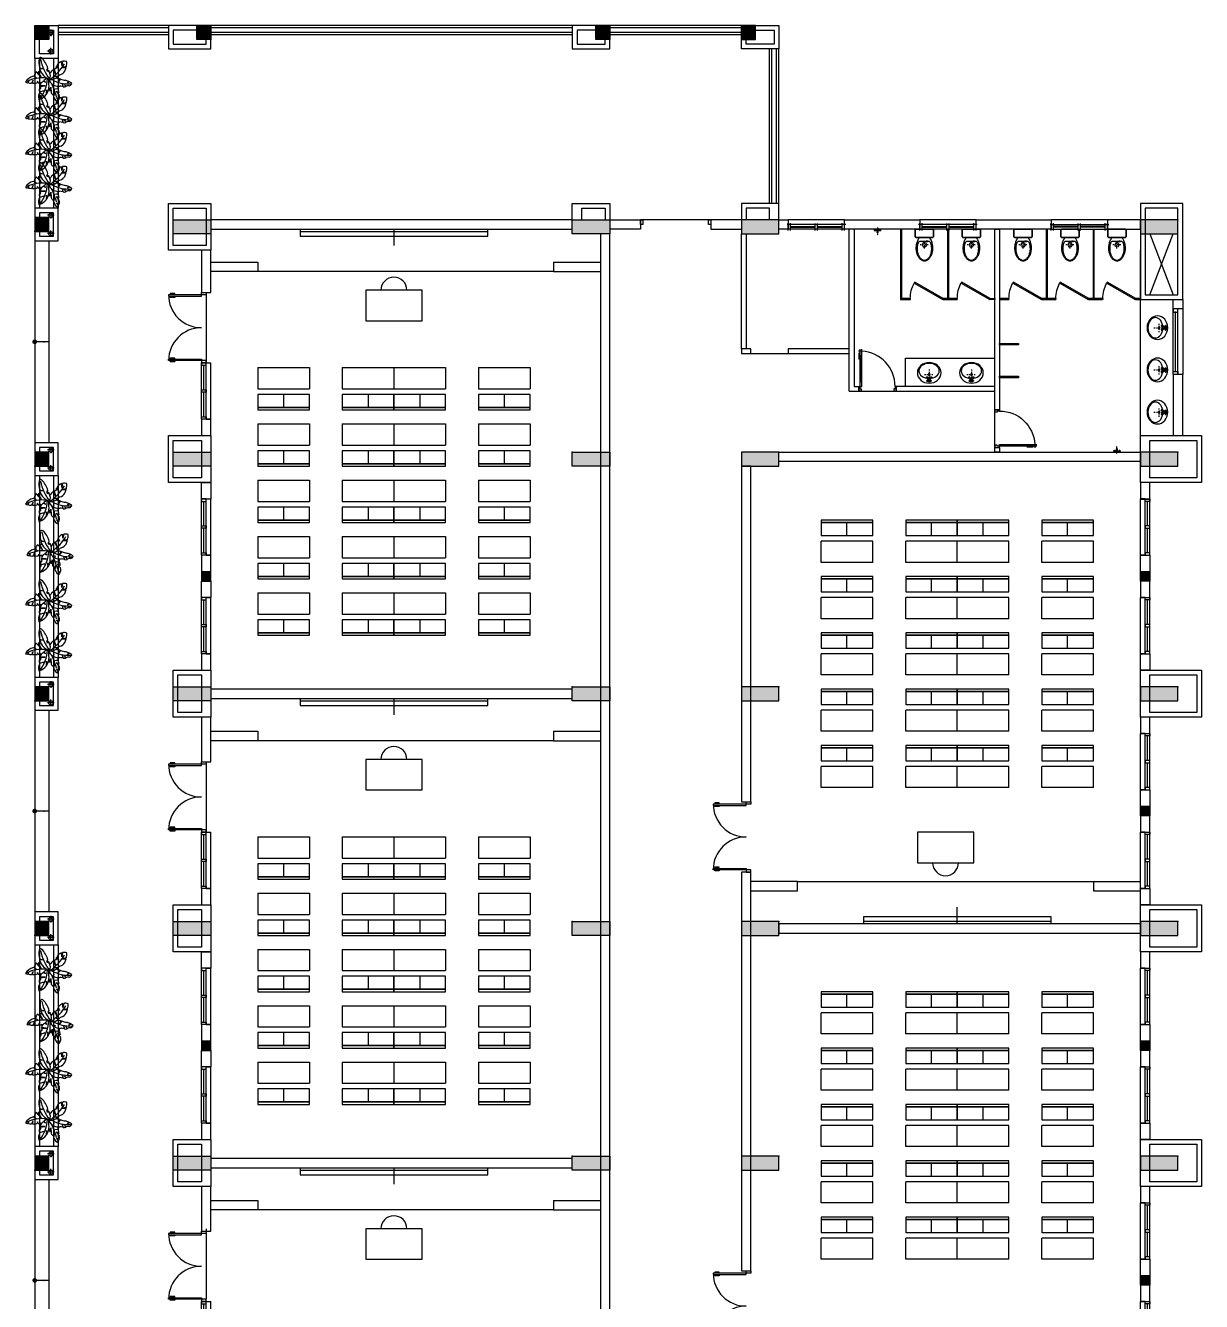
# Model space of a CAD drawing. Header units: millimetres. Extents: x -9574 to 115615, y -25569 to 161230.
# Drawn here: x 76714 to 101760, y 91210 to 118400 of the extents above; entities that cross this region are included whole.
import ezdxf

# ---------------------------------------------------------------- set-up
doc = ezdxf.new("R2010")
doc.units = ezdxf.units.MM
for name, pattern in [('TT T1$0$DASHDOT', [1, 0.5, -0.25, 0, -0.25]), ('TT T1$0$DASHDOT2', [0.5, 0.25, -0.125, 0, -0.125]), ('TT T1$0$HIDDEN', [0.375, 0.25, -0.125])]:
    doc.linetypes.add(name, pattern=pattern)
for name, color, linetype in [('cot TT T1$0$COT1', 7, 'Continuous'), ('cot TT T1$0$COTPHU7', 7, 'Continuous'), ('TT T1$0$03', 4, 'Continuous'), ('TT T1$0$COTPHU7', 7, 'Continuous'), ('TT T1$0$CUA', 7, 'Continuous'), ('TT T1$0$CUA3', 3, 'Continuous'), ('TT T1$0$HATCH', 8, 'Continuous'), ('TT T1$0$HATCH5', 5, 'Continuous'), ('TT T1$0$NETCAT8', 8, 'Continuous'), ('TT T1$0$s-cua so', 165, 'Continuous'), ('TT T1$0$s-dim-100', 146, 'Continuous'), ('TT T1$0$s-thiet bi', 43, 'Continuous'), ('TT T1$0$TBI241', 241, 'Continuous'), ('TT T1$0$TUONG6', 6, 'Continuous')]:
    doc.layers.add(name, color=color, linetype=linetype)
doc.styles.add('TT T1$0$VSIMPLEX.SHX', font='VSIMPLEX.SHX', dxfattribs={"width": 0.8})
doc.dimstyles.new('TT T1$0$100', dxfattribs={"dimscale": 0, "dimtxt": 600, "dimasz": 120, "dimexe": 150, "dimexo": 300, "dimgap": 100, "dimtad": 1, "dimdec": 0, "dimzin": 0, "dimdsep": 46, "dimtxsty": 'TT T1$0$VSIMPLEX.SHX', "dimblk1": 'TT T1$0$_OBLIQUE', "dimblk2": 'TT T1$0$_OBLIQUE', "dimsah": 1, "dimcen": 0, "dimdle": 100, "dimclrd": 2, "dimclre": 2, "dimclrt": 4, "dimadec": 0, "dimazin": 0, "dimtfac": 1, "dimtdec": 0, "dimtix": 1, "dimtmove": 2, "dimatfit": 3, "dimfxl": 0, "dimtolj": 1, "dimtzin": 0, "dimlwd": -1, "dimlwe": -1, "dimarcsym": 0})

# ---------------------------------------------------------------- blocks, each defined once
blk = doc.blocks.new('TT T1$0$ONG 90')
at = {"layer": 'TT T1$0$03', "ltscale": 2}
blk.add_circle((216316, 240869), 45, dxfattribs=at)
at = {"layer": 'TT T1$0$HATCH', "ltscale": 2}
for points in [[(216316, 240939), (216316, 240799)], [(216386, 240869), (216246, 240869)]]:
    blk.add_lwpolyline(points, dxfattribs=at)
blk = doc.blocks.new('TT T1$0$1canh')
at = {"color": 4, "linetype": 'Continuous'}
for p, q in [((0, 100), (100, 100)), ((4, 50.5), (96, 50.5)), ((0, 0), (100, 0))]:
    blk.add_line(p, q, dxfattribs=at)
for points in [[(0, 0), (5, 0), (5, 100), (0, 100)], [(100, 0), (95, 0), (95, 100), (100, 100)]]:
    blk.add_lwpolyline(points, close=True, dxfattribs=at)
blk = doc.blocks.new('TT T1$0$Voitam-01-MB')
for p, q in [((-34, 0), (-75, 0)), ((75, 0), (34, 0)), ((-41, -4), (-68, -4)), ((-60, -21), (-64, -21)), ((-60, -24), (-64, -24)), ((-62, -11), (-47, -11)), ((-49, -21), (-45, -21)), ((-49, -24), (-45, -24)), ((-15, -8), (-8, -68)), ((15, -8), (-15, -8)), ((8, -68), (15, -8)), ((68, -4), (41, -4)), ((49, -21), (45, -21)), ((49, -24), (45, -24)), ((47, -11), (61, -11)), ((60, -21), (64, -21)), ((60, -24), (64, -24))]:
    blk.add_line(p, q)
at = {"linetype": 'TT T1$0$DASHDOT2', "ltscale": 0.1}
for p, q in [((-54, 0), (-54, 7)), ((0, 39), (0, -125)), ((54, 0), (54, 7))]:
    blk.add_line(p, q, dxfattribs=at)
blk.add_lwpolyline([(22, 0), (-22, 0)])
for points in [[(-49, -15), (-49, -30), (-60, -30), (-60, -15)], [(60, -15), (60, -30), (49, -30), (49, -15)]]:
    blk.add_lwpolyline(points, close=True)
for centre in [(-68, -22), (-54, -22), (-41, -22), (41, -22), (54, -22), (68, -22)]:
    blk.add_circle(centre, 4.19)
for centre, radius, start, end in [((-81, -21), 21.4, 15.2551, 74.7449), ((-28, -21), 21.4, 105.2551, 164.7449), ((-12, 3), 11, 196.1502, 253.8498), ((0, -68), 7.5, 180, 0), ((12, 3), 11, 286.1502, 343.8498), ((28, -21), 21.4, 15.2551, 74.7449), ((81, -21), 21.4, 105.2551, 164.7449)]:
    blk.add_arc(centre, radius, start, end)
blk = doc.blocks.new('TT T1$0$VES-001')
at = {"layer": 'TT T1$0$s-thiet bi', "linetype": 'TT T1$0$DASHDOT2', "ltscale": 100}
for p, q in [((-95, -179), (89, -179)), ((1, -285), (1, -99))]:
    blk.add_line(p, q, dxfattribs=at)
at = {"layer": 'TT T1$0$s-thiet bi', "linetype": 'Continuous'}
for p, q in [((-5, -50), (-51, -113)), ((-3, -51), (-34, -123)), ((1, -51), (33, -123)), ((3, -50), (49, -113))]:
    blk.add_line(p, q, dxfattribs=at)
at = {"layer": 'TT T1$0$s-thiet bi'}
for p, q in [((-44, -111), (-7, -46)), ((0, -53), (-36, -116)), ((-1, -36), (-24, -77)), ((-24, -77), (-15, -82)), ((-15, -82), (4, -39)), ((14, -82), (-6, -39)), ((-2, -54), (-3, -54)), ((-2, -53), (34, -116)), ((-1, -36), (22, -77)), ((0, -54), (1, -54)), ((43, -111), (5, -46)), ((22, -77), (14, -82))]:
    blk.add_line(p, q, dxfattribs=at)
blk.add_circle((1, -179), 18.6, dxfattribs=at)
at = {"layer": 'TT T1$0$s-thiet bi', "linetype": 'Continuous'}
for centre, radius, start, end in [((-43, -118), 14.4, 95.7305, 24.3395), ((-43, -118), 9.71, 150.035, 330.035), ((41, -118), 14.4, 155.6605, 84.2695), ((41, -118), 9.71, 209.965, 29.965)]:
    blk.add_arc(centre, radius, start, end, dxfattribs=at)
at = {"layer": 'TT T1$0$s-thiet bi'}
for centre, radius, start, end in [((-40, -113), 5, 150, 330), ((-2, -44), 7.5, 269.2246, 216.2304), ((0, -44), 7.5, 323.7696, 270.7754), ((38, -113), 5, 210, 30)]:
    blk.add_arc(centre, radius, start, end, dxfattribs=at)
for centre, major_axis, ratio in [((2, -213), (-247, 0), 0.870968), ((0, -255), (-213, 0), 0.730535)]:
    blk.add_ellipse(centre, major_axis=major_axis, ratio=ratio, dxfattribs=at)
at = {"layer": 'TT T1$0$s-thiet bi', "linetype": 'Continuous', "extrusion": (0, 0, -1)}
for start_param, end_param in [(5.004405, 8.484676), (5.004405, 8.484676), (4.652194, 4.791119), (10.36488, 10.773522)]:
    blk.add_ellipse((1, -44), major_axis=(-53.4, 0), ratio=0.303272, start_param=start_param, end_param=end_param, dxfattribs=at)
at = {"layer": 'TT T1$0$s-thiet bi', "linetype": 'Continuous'}
for start_param, end_param in [(5.004405, 8.484676), (5.004405, 8.484676), (10.36488, 10.773522), (4.652194, 4.791119)]:
    blk.add_ellipse((-2, -44), major_axis=(53.4, 0), ratio=0.303272, start_param=start_param, end_param=end_param, dxfattribs=at)
blk = doc.blocks.new('TT T1$0$cua 700')
at = {"layer": 'TT T1$0$s-cua so'}
for p, q in [((555031, -69322), (555011, -69322)), ((555031, -70022), (555011, -70022))]:
    blk.add_line(p, q, dxfattribs=at)
blk.add_lwpolyline([(555031, -69322), (555381, -69928), (555364, -69938), (555014, -69332)], close=True, dxfattribs=at)
blk.add_arc((555030, -69317), 705, 270.0535, 298.2174, dxfattribs=at)
blk = doc.blocks.new('TT T1$0$VES-012')
at = {"layer": 'TT T1$0$s-thiet bi'}
blk.add_line((-109, -270), (109, -270), dxfattribs=at)
at = {"layer": 'TT T1$0$s-thiet bi', "linetype": 'TT T1$0$DASHDOT', "ltscale": 50}
for p, q in [((0, -420), (0, -270)), ((-83, -339), (92, -339))]:
    blk.add_line(p, q, dxfattribs=at)
at = {"layer": 'TT T1$0$s-thiet bi'}
blk.add_lwpolyline([(-175, 0), (175, 0, -0.414214), (200, -25), (200, -154, -0.414214), (175, -179), (-175, -179, -0.414214), (-200, -154), (-200, -25, -0.414214)], format="xyb", close=True, dxfattribs=at)
at = {"layer": 'TT T1$0$s-thiet bi', "linetype": 'Continuous'}
blk.add_lwpolyline([(200, -25, 0.414214), (175, 0), (-175, 0, 0.414214), (-200, -25), (-200, -154, 0.414214), (-175, -179), (175, -179, 0.414214), (200, -154)], format="xyb", close=True, dxfattribs=at)
for points in [[(-72, -261), (-41, -261), (-41, -268), (-72, -268)], [(72, -261), (41, -261), (41, -268), (72, -268)]]:
    blk.add_lwpolyline(points, close=True, dxfattribs=at)
at = {"layer": 'TT T1$0$s-thiet bi', "linetype": 'TT T1$0$HIDDEN'}
blk.add_circle((0, -339), 46.9, dxfattribs=at)
at = {"layer": 'TT T1$0$s-thiet bi', "linetype": 'Continuous'}
for centre, start, end in [((-354, -126), 335.779, 347.2497), ((354, -126), 192.7502, 204.2209)]:
    blk.add_arc(centre, 241, start, end, dxfattribs=at)
at = {"layer": 'TT T1$0$s-thiet bi'}
for centre, start, end in [((-109, -290), 90, 159.4144), ((109, -290), 20.5877, 90)]:
    blk.add_arc(centre, 20, start, end, dxfattribs=at)
for points, knots in [([(-134, -225), (-135, -226), (-135, -226), (-141, -238), (-146, -250), (-155, -274), (-160, -287), (-166, -314), (-169, -328), (-173, -356), (-175, -370), (-176, -399), (-176, -413), (-175, -442), (-174, -457), (-170, -485), (-167, -499), (-161, -525), (-157, -538), (-147, -563), (-142, -575), (-131, -597), (-125, -608), (-112, -627), (-105, -636), (-90, -652), (-83, -658), (-67, -670), (-59, -675), (-43, -683), (-35, -686), (-18, -690), (-10, -692), (6, -692), (14, -691), (31, -688), (39, -685), (55, -678), (63, -673), (79, -662), (86, -655), (101, -640), (108, -632), (122, -613), (128, -603), (140, -581), (145, -569), (154, -545), (159, -532), (166, -505), (169, -492), (173, -464), (175, -449), (176, -421), (176, -406), (175, -377), (174, -363), (170, -335), (168, -321), (161, -294), (158, -281), (149, -256), (144, -244), (137, -230), (136, -228), (134, -225)], [0.885217, 0.885217, 0.885217, 0.885217, 0.89404, 0.89404, 1.043047, 1.043047, 1.192053, 1.192053, 1.34106, 1.34106, 1.490067, 1.490067, 1.639073, 1.639073, 1.78808, 1.78808, 1.937087, 1.937087, 2.086093, 2.086093, 2.2351, 2.2351, 2.384107, 2.384107, 2.533113, 2.533113, 2.68212, 2.68212, 2.831127, 2.831127, 2.980133, 2.980133, 3.12914, 3.12914, 3.278147, 3.278147, 3.427153, 3.427153, 3.57616, 3.57616, 3.725166, 3.725166, 3.874173, 3.874173, 4.02318, 4.02318, 4.172186, 4.172186, 4.321193, 4.321193, 4.4702, 4.4702, 4.619206, 4.619206, 4.768213, 4.768213, 4.91722, 4.91722, 5.066226, 5.066226, 5.215233, 5.215233, 5.36424, 5.36424, 5.397971, 5.397971, 5.397971, 5.397971]), ([(-128, -283), (-128, -285), (-129, -287), (-132, -296), (-135, -304), (-140, -322), (-142, -333), (-146, -355), (-148, -366), (-150, -389), (-151, -401), (-151, -424), (-151, -436), (-150, -459), (-148, -471), (-145, -493), (-143, -504), (-137, -528), (-134, -540), (-125, -563), (-121, -574), (-111, -594), (-105, -604), (-95, -620), (-90, -626), (-79, -638), (-74, -644), (-65, -652), (-62, -655), (-55, -660), (-51, -662), (-42, -667), (-37, -670), (-27, -674), (-22, -675), (-13, -677), (-8, -678), (2, -678), (7, -678), (16, -677), (21, -676), (31, -672), (36, -670), (46, -665), (51, -662), (62, -655), (67, -651), (76, -642), (80, -638), (88, -628), (92, -623), (99, -613), (103, -607), (111, -594), (114, -587), (121, -572), (125, -564), (131, -548), (134, -539), (139, -520), (142, -509), (146, -487), (148, -476), (150, -453), (151, -441), (151, -418), (151, -406), (150, -383), (149, -371), (145, -348), (143, -337), (138, -314), (134, -302), (129, -288), (128, -285), (128, -283)], [1.044313, 1.044313, 1.044313, 1.044313, 1.071301, 1.071301, 1.164343, 1.164343, 1.291504, 1.291504, 1.418664, 1.418664, 1.545825, 1.545825, 1.672986, 1.672986, 1.800146, 1.800146, 1.927307, 1.927307, 2.075117, 2.075117, 2.222926, 2.222926, 2.370735, 2.370735, 2.492154, 2.492154, 2.613572, 2.613572, 2.693712, 2.693712, 2.773852, 2.773852, 2.88862, 2.88862, 3.003387, 3.003387, 3.118154, 3.118154, 3.232921, 3.232921, 3.347688, 3.347688, 3.462455, 3.462455, 3.577223, 3.577223, 3.69199, 3.69199, 3.786516, 3.786516, 3.881042, 3.881042, 3.975568, 3.975568, 4.081875, 4.081875, 4.188182, 4.188182, 4.294489, 4.294489, 4.421992, 4.421992, 4.549496, 4.549496, 4.676999, 4.676999, 4.804503, 4.804503, 4.932007, 4.932007, 5.05951, 5.05951, 5.207533, 5.207533, 5.238878, 5.238878, 5.238878, 5.238878])]:
    blk.add_open_spline(points, degree=3, knots=knots, dxfattribs=at)
blk = doc.blocks.new('TT T1$0$CS-1200')
for p, q in [((-25, 100), (1225, 100)), ((-25, 0), (1225, 0)), ((0, 125), (0, -25)), ((50, 125), (50, -25)), ((575, 60), (50, 60)), ((575, 40), (50, 40)), ((1150, 60), (625, 60)), ((1150, 40), (625, 40)), ((1150, 125), (1150, -25)), ((1200, 125), (1200, -25))]:
    blk.add_line(p, q)
for points in [[(575, 126), (575, -24)], [(625, 126), (625, -24)], [(625, 126), (625, -24)]]:
    blk.add_lwpolyline(points)
blk = doc.blocks.new('TT T1$0$CD-800')
for p, q in [((25, 850), (-8, 850)), ((45, 200), (45, 750))]:
    blk.add_line(p, q)
for points in [[(25, 893), (25, 850)], [(25, 750), (65, 750), (65, 850), (25, 850), (25, 750)], [(65, 850), (65, 893)], [(25, 806), (3, 806), (3, 677)], [(25, 785), (8, 785), (8, 677), (3, 677)], [(25, 763), (25, 187)], [(65, 200), (65, 777)], [(65, 200), (25, 200), (25, 100), (65, 100), (65, 200)]]:
    blk.add_lwpolyline(points)
for points in [[(0, 0), (0, 100), (25, 100), (25, 50), (50, 50), (50, 0)], [(800, 0), (800, 100), (775, 100), (775, 50), (750, 50), (750, 0)]]:
    blk.add_lwpolyline(points, close=True)
at = {"layer": 'TT T1$0$HATCH'}
blk.add_arc((25, 100), 750, 0, 86.9428, dxfattribs=at)
blk = doc.blocks.new('TT T1$0$BAN-2')
at = {"layer": 'TT T1$0$TBI241'}
for p, q in [((550, 571), (550, 848)), ((1100, 450), (0, 450)), ((0, 0), (0, 450)), ((1100, 0), (1100, 450)), ((1100, 0), (0, 0))]:
    blk.add_line(p, q, dxfattribs=at)
for points in [[(1100, 900), (0, 900), (0, 848), (1100, 848)], [(1100, 848), (0, 848), (0, 571), (1100, 571)]]:
    blk.add_lwpolyline(points, close=True, dxfattribs=at)
blk = doc.blocks.new('TT T1$0$2CANH-03')
at = {"color": 7, "linetype": 'Continuous'}
for p, q in [((-2.4, 93.1), (0, 93.1)), ((-2.4, 91.8), (0, 91.8)), ((4, 93.1), (6.4, 93.1)), ((4, 91.8), (6.4, 91.8)), ((196, 93.1), (193.6, 93.1)), ((196, 91.8), (193.6, 91.8)), ((202.4, 93.1), (200, 93.1)), ((202.4, 91.8), (200, 91.8))]:
    blk.add_line(p, q, dxfattribs=at)
at = {"color": 4, "linetype": 'Continuous'}
for points in [[(-3.7, 95.3), (-2.4, 95.3), (-2.4, 81.3), (-3.7, 81.3)], [(0, 0), (0, 100), (4, 100), (4, 0)], [(7.7, 95.3), (6.4, 95.3), (6.4, 81.3), (7.7, 81.3)], [(192.3, 95.3), (193.6, 95.3), (193.6, 81.3), (192.3, 81.3)], [(200, 0), (200, 100), (196, 100), (196, 0)], [(203.7, 95.3), (202.4, 95.3), (202.4, 81.3), (203.7, 81.3)]]:
    blk.add_lwpolyline(points, close=True, dxfattribs=at)
at = {"linetype": 'Continuous'}
for centre, start, end in [((0, 0), 0, 90), ((200, 0), 90, 180)]:
    blk.add_arc(centre, 100, start, end, dxfattribs=at)
blk = doc.blocks.new('TT T1$0$CUA 1500')
at = {"layer": 'TT T1$0$CUA3'}
for points in [[(243727, 243926), (243677, 243926), (243677, 244026), (243727, 244026)], [(245127, 243926), (245177, 243926), (245177, 244026), (245127, 244026)]]:
    blk.add_lwpolyline(points, close=True, dxfattribs=at)
at = {"layer": 'TT T1$0$CUA3', "xscale": 7, "yscale": 7, "zscale": 0.5, "rotation": 180}
blk.add_blockref('TT T1$0$2CANH-03', (245127, 243926), dxfattribs=at)
blk = doc.blocks.new('TT T1$0$Cotvuong')
blk.add_hatch(color=256).paths.add_polyline_path([(50, 50), (-50, 50), (-50, -50), (50, -50)])
blk.add_lwpolyline([(-50, -50), (50, -50), (50, 50), (-50, 50)], close=True)
blk.add_point((0, 0))
blk = doc.blocks.new('TT T1$0$CUA 1200')
at = {"layer": 'TT T1$0$CUA3'}
for p, q in [((230027, 244954), (228827, 244954)), ((230027, 244854), (228827, 244854)), ((230027, 244754), (228827, 244754)), ((229402, 244804), (228877, 244804)), ((229977, 244804), (229452, 244804)), ((230027, 244854), (230027, 244954))]:
    blk.add_line(p, q, dxfattribs=at)
blk.add_lwpolyline([(228827, 244854), (228827, 244954)], dxfattribs=at)
for points in [[(228827, 244754), (228877, 244754), (228877, 244854), (228827, 244854)], [(229452, 244754), (229402, 244754), (229402, 244854), (229452, 244854)], [(230027, 244754), (229977, 244754), (229977, 244854), (230027, 244854)]]:
    blk.add_lwpolyline(points, close=True, dxfattribs=at)
blk = doc.blocks.new('TT T1$0$_OBLIQUE')
at = {"color": 0, "linetype": 'ByBlock'}
blk.add_line((-0.5, -0.5), (0.5, 0.5), dxfattribs=at)
blk = doc.blocks.new('TT T1$0$tree13')
for p, q in [((-529, 1383), (-499, 1243)), ((-499, 1243), (-500, 1373)), ((35, 1419), (-28, 1462)), ((-17, 1484), (35, 1419)), ((135, 1379), (70, 1319)), ((70, 1319), (148, 1359)), ((-708, 1250), (-571, 1222)), ((-571, 1222), (-701, 1221)), ((-587, 1064), (-470, 1109)), ((-470, 1109), (-557, 1046)), ((-443, 965), (-287, 1009)), ((-287, 1009), (-434, 948)), ((-210, 993), (-208, 1108)), ((-210, 993), (-187, 1086)), ((-21, 1103), (-119, 1155)), ((-109, 1186), (-21, 1103)), ((21, 961), (84, 933)), ((99, 961), (21, 961)), ((151, 1276), (52, 1249)), ((52, 1249), (146, 1257)), ((226, 996), (207, 1094)), ((237, 1100), (226, 996)), ((313, 1034), (425, 1139)), ((351, 1122), (313, 1034)), ((351, 975), (478, 946)), ((435, 942), (351, 975)), ((597, 1119), (518, 1051)), ((518, 1051), (626, 1099)), ((-496, 470), (-460, 576)), ((-409, 717), (-471, 758)), ((-460, 576), (-452, 477)), ((-409, 778), (-387, 787)), ((-408, 712), (-409, 778)), ((-387, 787), (-382, 725)), ((-382, 725), (-363, 800)), ((-359, 423), (-174, 534)), ((-174, 534), (-349, 371)), ((-61, 621), (4, 690)), ((4, 690), (-36, 591)), ((122, 659), (109, 493)), ((141, 497), (122, 659)), ((164, 860), (354, 862)), ((299, 829), (164, 860)), ((389, 720), (257, 704)), ((257, 704), (417, 698)), ((289, 603), (334, 486)), ((314, 480), (289, 603)), ((-207, 291), (-149, 357)), ((-149, 357), (-202, 266)), ((-73, 259), (31, 204)), ((32, 233), (-73, 259)), ((19, 431), (-35, 405)), ((-35, 405), (23, 398)), ((-31, 113), (20, 65)), ((23, 96), (-31, 113))]:
    blk.add_line(p, q)
for centre, radius, start, end in [((-426, 1302), 288, 161.2206, 190.4639), ((-688, 570), 825, 78.825, 90.6697), ((-1663, -299), 1923, 36.7035, 57.4695), ((-688, 570), 825, 67.6949, 76.7945), ((-543, 1079), 304, 15.845, 56.6107), ((-1747, 1706), 1718, 342.73, 347.6168), ((-1075, 1448), 1130, 330.6725, 3.641), ((576, 1196), 659, 156.2013, 167.6168), ((576, 1196), 659, 146.019, 154.0763), ((6, 1456), 111, 7.5431, 78.0474), ((275, 1456), 160, 174.7063, 208.789), ((33, 1310), 123, 344.0084, 22.936), ((-426, 1302), 288, 196.4071, 234.1871), ((-525, 1162), 116, 233.2325, 237.5887), ((-525, 1162), 116, 255.929, 267.091), ((-519, 992), 55.6, 24.2055, 101.4054), ((-75, 1191), 432, 204.2055, 211.5513), ((-75, 1191), 432, 213.4357, 237.8387), ((-162, 1187), 91.7, 195.845, 230.5606), ((-436, 855), 339, 47.9514, 50.5606), ((-436, 855), 339, 354.6008, 42.9255), ((1500, 696), 1682, 164.075, 168.4284), ((-216, 1107), 347, 286.6838, 329.891), ((1500, 696), 1682, 162.73, 163.0792), ((2057, -3980), 5268, 107.3413, 112.3058), ((-216, 1107), 347, 335.1428, 8.1671), ((835, 1080), 712, 165.6239, 173.8497), ((-414, 4662), 3622, 278.6352, 279.8665), ((835, 1080), 712, 164.0084, 164.1101), ((-414, 4662), 3622, 280.3581, 282.1977), ((126, 1177), 389, 305.9962, 321.846), ((-414, 4662), 3622, 283.398, 283.5483), ((487, 925), 223, 60.4468, 103.5483), ((404, 1231), 294, 284.4707, 323.1477), ((614, 1074), 32.6, 323.1477, 55.438), ((-791, 509), 48.9, 135.0207, 258.407), ((-213, -69), 867, 107.2231, 135.0207), ((-666, 1148), 699, 259.5557, 284.077), ((-1099, 2078), 1607, 281.5143, 307.8151), ((-610, 994), 540, 287.0409, 341.5638), ((-204, 502), 338, 71.7274, 118.1939), ((-125, 435), 234, 157.0771, 182.7473), ((1035, 558), 1182, 173.2497, 205.5927), ((712, 1234), 986, 210.5659, 218.4214), ((-223, -578), 1327, 53.4555, 85.594), ((280, -4556), 5352, 91.6804, 93.9771), ((712, 1234), 986, 220.6948, 225.7556), ((109, 502), 101, 159.0815, 190.5201), ((-1279, 245), 1311, 8.17, 10.5201), ((109, 615), 122, 225.7556, 269.9757), ((136, 335), 459, 57.0713, 91.6804), ((109, 615), 122, 285.2069, 289.7369), ((448, -329), 882, 107.1013, 109.7369), ((126, 1177), 389, 277.7731, 296.4251), ((194, 496), 18.4, 357.8128, 107.1013), ((245, 494), 32.2, 177.8128, 248.0461), ((261, 533), 74.9, 248.0461, 310.8614), ((336, 446), 40.5, 122.9882, 130.8614), ((336, 446), 40.5, 45.3238, 92.9093), ((445, 556), 114, 225.3238, 268.3174), ((136, 335), 459, 17.5149, 52.2403), ((464, 1204), 762, 268.3174, 278.1257), ((570, 461), 12.2, 278.1257, 73.0687), ((-125, 435), 234, 195.99, 196.0589), ((-294, 386), 57.9, 196.0589, 237.7317), ((-147, 618), 332, 237.7317, 259.8031), ((175, 342), 385, 191.4146, 242.8877), ((-972, 251), 1004, 345.5239, 349.5865), ((-972, 251), 1004, 351.2018, 357.3602), ((-1279, 245), 1311, 1.7556, 6.7346), ((-972, 251), 1004, 358.99, 1.9297)]:
    blk.add_arc(centre, radius, start, end)
blk = doc.blocks.new('cot TT T1$0$COT 33X800')
at = {"layer": 'cot TT T1$0$COT1'}
blk.add_hatch(color=256, dxfattribs=at).paths.add_polyline_path([(152348, -78357), (152648, -78357), (152648, -79157), (152348, -79157)])
blk.add_lwpolyline([(152348, -78357), (152648, -78357), (152648, -79157), (152348, -79157)], close=True, dxfattribs=at)
at = {"layer": 'cot TT T1$0$COT1', "ltscale": 2}
blk.add_point((152348, -79157), dxfattribs=at)
blk = doc.blocks.new('cot TT T1$0$Cotvuong')
blk.add_hatch(color=256).paths.add_polyline_path([(50, 50), (-50, 50), (-50, -50), (50, -50)])
blk.add_lwpolyline([(-50, -50), (50, -50), (50, 50), (-50, 50)], close=True)
blk.add_point((0, 0))
blk = doc.blocks.new('cot TT T1')
at = {"layer": 'cot TT T1$0$COT1'}
for points in [[(77210, 118400), (77210, 118100), (76910, 118100), (76910, 118400)], [(80360, 118100), (80360, 118400), (80660, 118400), (80660, 118100)], [(89160, 118400), (89160, 118100), (88860, 118100), (88860, 118400)], [(91960, 118400), (91960, 118100), (92260, 118100), (92260, 118400)], [(77210, 114010), (77210, 114310), (76910, 114310), (76910, 114010)], [(77210, 109010), (77210, 109310), (76910, 109310), (76910, 109010)], [(77210, 104010), (77210, 104310), (76910, 104310), (76910, 104010)], [(77210, 99010), (77210, 99310), (76910, 99310), (76910, 99010)], [(77210, 94010), (77210, 94310), (76910, 94310), (76910, 94010)]]:
    blk.add_hatch(color=256, dxfattribs=at).paths.add_polyline_path(points)
for points in [[(77210, 118400), (77210, 118100), (76910, 118100), (76910, 118400)], [(77210, 118400), (77210, 118100), (76910, 118100), (76910, 118400)], [(80360, 118100), (80360, 118400), (80660, 118400), (80660, 118100)], [(80360, 118100), (80360, 118400), (80660, 118400), (80660, 118100)], [(89160, 118400), (89160, 118100), (88860, 118100), (88860, 118400)], [(89160, 118400), (89160, 118100), (88860, 118100), (88860, 118400)], [(91960, 118400), (91960, 118100), (92260, 118100), (92260, 118400)], [(91960, 118400), (91960, 118100), (92260, 118100), (92260, 118400)], [(77210, 114010), (77210, 114310), (76910, 114310), (76910, 114010)], [(77210, 114010), (77210, 114310), (76910, 114310), (76910, 114010)], [(77210, 109010), (77210, 109310), (76910, 109310), (76910, 109010)], [(77210, 109010), (77210, 109310), (76910, 109310), (76910, 109010)], [(77210, 104010), (77210, 104310), (76910, 104310), (76910, 104010)], [(77210, 104010), (77210, 104310), (76910, 104310), (76910, 104010)], [(77210, 99010), (77210, 99310), (76910, 99310), (76910, 99010)], [(77210, 99010), (77210, 99310), (76910, 99310), (76910, 99010)], [(77210, 94010), (77210, 94310), (76910, 94310), (76910, 94010)], [(77210, 94010), (77210, 94310), (76910, 94310), (76910, 94010)]]:
    blk.add_lwpolyline(points, close=True, dxfattribs=at)
for p in [(76910, 118200), (80660, 118100), (76910, 114010), (76910, 109010), (76910, 104010), (76910, 99010), (76910, 94010)]:
    blk.add_point(p, dxfattribs=at)
at = {"layer": 'cot TT T1$0$COT1', "rotation": 270}
for p in [(159017, 266608), (167517, 266608), (159017, 261658), (167517, 261658), (159017, 256658), (167517, 256658), (159017, 251658), (167517, 251658), (159017, 246658), (167517, 246658)]:
    blk.add_blockref('cot TT T1$0$COT 33X800', p, dxfattribs=at)
at = {"layer": 'cot TT T1$0$COT1', "xscale": -1, "rotation": 90}
for p in [(13603, 266608), (22103, 266608), (13603, 261658), (22103, 261658), (13603, 256658), (22103, 256658), (13603, 251658), (22103, 251658), (13603, 246658), (22103, 246658)]:
    blk.add_blockref('cot TT T1$0$COT 33X800', p, dxfattribs=at)
at = {"layer": 'cot TT T1$0$COTPHU7', "ltscale": 2, "yscale": 2}
for p, xscale, rotation in [((80560, 106660), 2, 270), ((100560, 106660), -2, 90), ((100560, 101660), -2, 90), ((80560, 96660), 2, 270), ((100560, 96660), -2, 90), ((100560, 91660), -2, 90)]:
    blk.add_blockref('cot TT T1$0$Cotvuong', p, dxfattribs=dict(at, xscale=xscale, rotation=rotation))
blk = doc.blocks.new('TT T1')
at = {"layer": 'TT T1$0$03'}
for p, q in [((80560, 112710), (80560, 111210)), ((80560, 102710), (80560, 101210)), ((80560, 92760), (80560, 91260))]:
    blk.add_line(p, q, dxfattribs=at)
at = {"layer": 'TT T1$0$03', "ltscale": 2}
for points in [[(76910, 117700), (76910, 114510)], [(77010, 117700), (77010, 114510)], [(77310, 117700), (77310, 114510)], [(77410, 117700), (77410, 114510)], [(76910, 113810), (76910, 109510)], [(77210, 113810), (77210, 109510)], [(100460, 109660), (100460, 113610)], [(76910, 108810), (76910, 104510)], [(77010, 108810), (77010, 104510)], [(77310, 108810), (77310, 104510)], [(77410, 108810), (77410, 104510)], [(76910, 103810), (76910, 99510)], [(77210, 103810), (77210, 99510)], [(76910, 98810), (76910, 94510)], [(77010, 98810), (77010, 94510)], [(77310, 98810), (77310, 94510)], [(77410, 98810), (77410, 94510)], [(76910, 93810), (76910, 89510)], [(77210, 93810), (77210, 89510)]]:
    blk.add_lwpolyline(points, dxfattribs=at)
at = {"layer": 'TT T1$0$CUA'}
for p, q in [((92160.4, 111410), (92960.4, 111410)), ((94459.8, 110610), (95259.8, 110610)), ((97360.2, 109410), (97360.2, 110210))]:
    blk.add_line(p, q, dxfattribs=at)
at = {"layer": 'TT T1$0$CUA3', "ltscale": 2}
blk.add_line((91309.9, 114260), (89809.9, 114260), dxfattribs=at)
at = {"layer": 'TT T1$0$CUA3'}
for p, q in [((94160.2, 114260), (92960.2, 114260)), ((96960.2, 114260), (95760.2, 114260)), ((99760.2, 114260), (98560.2, 114260)), ((101359.6, 112360), (101359.6, 110960))]:
    blk.add_line(p, q, dxfattribs=at)
at = {"layer": 'TT T1$0$CUA3', "ltscale": 2}
for points in [[(89859.9, 114260), (89859.9, 114160), (89809.9, 114160), (89809.9, 114260)], [(91309.9, 114260), (91309.9, 114160), (91259.9, 114160), (91259.9, 114260)]]:
    blk.add_lwpolyline(points, close=True, dxfattribs=at)
at = {"layer": 'TT T1$0$HATCH', "ltscale": 2}
for p, q in [((100659.8, 113960), (101159.2, 112660)), ((100659.8, 112660), (101159.2, 113960))]:
    blk.add_line(p, q, dxfattribs=at)
at = {"layer": 'TT T1$0$HATCH5', "ltscale": 2}
for p, q in [((79760, 118400), (77410, 118400)), ((79760, 118350), (77410, 118350)), ((88360, 118400), (80660, 118400)), ((88360, 118350), (80660, 118350)), ((91960, 118400), (89160, 118400)), ((91960, 118350), (89160, 118350)), ((79760, 118250), (77410, 118250)), ((79760, 118200), (77410, 118200)), ((88360, 118250), (80660, 118250)), ((88360, 118200), (80660, 118200)), ((91960, 118250), (89160, 118250)), ((91960, 118200), (89160, 118200)), ((95349.4, 114060), (95349.4, 112580)), ((95369.4, 114060), (95369.4, 112580)), ((96349.4, 114060), (96349.4, 112580)), ((96369.4, 114060), (96369.4, 112580)), ((98450.2, 114060), (98450.2, 112580)), ((98470.2, 114060), (98470.2, 112580)), ((99450.2, 114060), (99450.2, 112580)), ((99470.2, 114060), (99470.2, 112580)), ((100460, 109660), (100460, 112560)), ((95459.8, 111310), (97360.2, 111310)), ((95459.8, 110710), (95459.8, 111310))]:
    blk.add_line(p, q, dxfattribs=at)
for points in [[(92560, 114610), (92560, 117900)], [(92610, 114610), (92610, 117900)], [(92710, 114610), (92710, 117900)], [(92760, 114610), (92760, 117900)]]:
    blk.add_lwpolyline(points, dxfattribs=at)
for points in [[(95559.4, 112560), (95559.4, 112580), (95349.4, 112580), (95349.4, 112560)], [(96554.4, 112560), (96554.4, 112580), (96259.4, 112580), (96259.4, 112560)], [(97359.4, 112580), (97359.4, 112560), (97259.4, 112560), (97259.4, 112580)], [(97660.2, 112560), (97660.2, 112580), (97460.2, 112580), (97460.2, 112560)], [(98660.2, 112560), (98660.2, 112580), (98360.2, 112580), (98360.2, 112560)], [(99655.3, 112560), (99655.3, 112580), (99360.2, 112580), (99360.2, 112560)], [(100460, 112560), (100460, 112580), (100360.2, 112580), (100360.2, 112560)]]:
    blk.add_lwpolyline(points, close=True, dxfattribs=at)
at = {"layer": 'TT T1$0$NETCAT8', "const_width": 50}
for points in [[(76935, 111660, -1), (76885, 111660, -1)], [(76935, 101660, -1), (76885, 101660, -1)], [(76935, 91660, -1), (76885, 91660, -1)]]:
    blk.add_lwpolyline(points, format="xyb", close=True, dxfattribs=at)
at = {"layer": 'TT T1$0$s-dim-100'}
for points in [[(97460.2, 111595), (97460.2, 111625), (97860.2, 111625), (97860.2, 111595)], [(97460.2, 110895), (97460.2, 110925), (97860.2, 110925), (97860.2, 110895)]]:
    blk.add_lwpolyline(points, close=True, dxfattribs=at)
at = {"layer": 'TT T1$0$TBI241'}
for p, q in [((82560.4, 114009.7), (86560.4, 114009.7)), ((84560.4, 114059.7), (84560.4, 113709.7)), ((87960.6, 113159.7), (80659.9, 113159.7)), ((80660, 113359.7), (81659.1, 113359.7)), ((81659.1, 113359.7), (81659.1, 113159.7)), ((87960.6, 113359.7), (87960.6, 113159.7)), ((87960.6, 113159.7), (88959.6, 113159.7)), ((87960.9, 113359.7), (88960, 113359.7)), ((82560.4, 104009.7), (86560.4, 104009.7)), ((84560.4, 104059.7), (84560.4, 103709.7)), ((80660, 103359.7), (81659.1, 103359.7)), ((81659.1, 103359.7), (81659.1, 103159.7)), ((87960.6, 103359.7), (87960.6, 103159.7)), ((87960.9, 103359.7), (88960, 103359.7)), ((87960.6, 103159.7), (80659.9, 103159.7)), ((87960.6, 103159.7), (88959.6, 103159.7)), ((93159.3, 100160), (92159.6, 100160)), ((93159.3, 99960), (93159.3, 100160)), ((93159.3, 100160), (99459.6, 100160)), ((99459.6, 100160), (99459.6, 99960)), ((99459.6, 100160), (100459.8, 100160)), ((92159.3, 99960), (93159.3, 99960)), ((99459.6, 99960), (100459.8, 99960)), ((96560, 99260), (96560, 99610.1)), ((98560, 99310.1), (94560, 99310.1)), ((82560.4, 94009.7), (86560.4, 94009.7)), ((84560.4, 94059.7), (84560.4, 93709.7)), ((80660, 93359.7), (81659.1, 93359.7)), ((81659.1, 93359.7), (81659.1, 93159.7)), ((87960.6, 93359.7), (87960.6, 93159.7)), ((87960.9, 93359.7), (88960, 93359.7)), ((87960.6, 93159.7), (80659.9, 93159.7)), ((87960.6, 93159.7), (88959.6, 93159.7))]:
    blk.add_line(p, q, dxfattribs=at)
for points in [[(82560.4, 114059.7), (82560.4, 113909.7), (86560.4, 113909.7), (86560.4, 114059.7)], [(82560.4, 104059.7), (82560.4, 103909.7), (86560.4, 103909.7), (86560.4, 104059.7)], [(98560, 99260), (98560, 99410.1), (94560, 99410.1), (94560, 99260)], [(82560.4, 94059.7), (82560.4, 93909.7), (86560.4, 93909.7), (86560.4, 94059.7)]]:
    blk.add_lwpolyline(points, dxfattribs=at)
for points in [[(85160.4, 112759.7), (83960.4, 112759.7), (83960.4, 112109.7), (85160.4, 112109.7)], [(85160.4, 102759.7), (83960.4, 102759.7), (83960.4, 102109.7), (85160.4, 102109.7)], [(96909.4, 101210), (95709.4, 101210), (95709.4, 100560), (96909.4, 100560)], [(85160.4, 92759.7), (83960.4, 92759.7), (83960.4, 92109.7), (85160.4, 92109.7)]]:
    blk.add_lwpolyline(points, close=True, dxfattribs=at)
for centre, start, end in [((84560.4, 112759.7), 0, 180), ((84560.4, 102759.7), 0, 180), ((96309.4, 100560), 180, 0), ((84560.4, 92759.7), 0, 180)]:
    blk.add_arc(centre, 276.6, start, end, dxfattribs=at)
at = {"layer": 'TT T1$0$TUONG6'}
for p, q in [((94259.8, 110610), (94259.8, 114060)), ((94359.8, 114060), (94359.8, 110710)), ((94359.8, 110710), (94459.8, 110710)), ((95259.8, 110710), (95259.8, 110610)), ((94259.8, 110610), (94459.8, 110610)), ((94259.8, 110610), (94459.8, 110610))]:
    blk.add_line(p, q, dxfattribs=at)
for points in [[(77410, 118400), (77410, 117700), (76910, 117700), (76910, 118400)], [(77310, 118300), (77310, 117800), (77010, 117800), (77010, 118300)], [(80660, 118400), (79760, 118400), (79760, 117900), (80660, 117900)], [(80560, 118300), (79860, 118300), (79860, 118000), (80560, 118000)], [(89160, 118400), (88360, 118400), (88360, 117900), (89160, 117900)], [(89060, 118300), (88460, 118300), (88460, 118000), (89060, 118000)], [(92760, 118400), (92760, 117900), (91960, 117900), (91960, 118400)], [(92660, 118300), (92660, 118000), (92060, 118000), (92060, 118300)], [(77410, 113810), (77410, 114510), (76910, 114510), (76910, 113810)], [(80660, 113610), (79760, 113610), (79760, 114610), (80660, 114610)], [(80560, 113710), (79860, 113710), (79860, 114510), (80560, 114510)], [(100460, 112560), (101360, 112560), (101360, 114610), (100460, 114610)], [(100560, 112660), (101260, 112660), (101260, 114510), (100560, 114510)], [(77310, 113910), (77310, 114410), (77010, 114410), (77010, 113910)], [(80660, 114260), (80660, 114060), (88360, 114060), (88360, 114260)], [(92960.2, 114060), (92760, 114060), (92760, 114260), (92960.2, 114260)], [(95760.2, 114060), (94160.2, 114060), (94160.2, 114260), (95760.2, 114260)], [(98560.2, 114060), (96960.2, 114060), (96960.2, 114260), (98560.2, 114260)], [(99760.2, 114060), (100460, 114060), (100460, 114260), (99760.2, 114260)], [(88960, 81430), (89160, 81430), (89160, 113960), (88960, 113960)], [(91960.2, 113960), (92060.3, 113960), (92060.4, 111510), (91960.2, 111510)], [(97460.2, 114060), (97460.2, 110210), (97360.2, 110210), (97360.2, 114060)], [(80660, 112710), (80660, 113610), (80460, 113610), (80460, 112710)], [(91960.8, 111510), (91960.8, 111410), (92160.4, 111410), (92160.4, 111510)], [(92960.4, 111510), (92960.4, 111410), (94259.8, 111410), (94259.8, 111510)], [(95259.8, 110710), (95259.8, 110610), (97360.2, 110610), (97360.2, 110710)], [(80660, 109660), (80660, 110010), (80460, 110010), (80460, 109660)], [(79760, 108660), (79760, 109660), (80660, 109660), (80660, 108660)], [(100460, 108660), (100460, 109660), (101760, 109660), (101760, 108660)], [(77410, 108810), (77410, 109510), (76910, 109510), (76910, 108810)], [(77310, 108910), (77310, 109410), (77010, 109410), (77010, 108910)], [(79860, 108760), (79860, 109560), (80460, 109560), (80460, 108760)], [(100460, 109310), (100460, 109110), (92760, 109110), (92760, 109310)], [(97460.2, 109410), (97460.2, 109310), (97360.2, 109310), (97360.2, 109410)], [(100660, 108760), (100660, 109560), (101660, 109560), (101660, 108760)], [(91960, 101860), (92160, 101860), (92160, 109010), (91960, 109010)], [(80660, 108660), (80660, 108310), (80460, 108310), (80460, 108660)], [(100460, 108660), (100460, 108310), (100660, 108310), (100660, 108660)], [(80460, 107110), (80460, 106760), (80660, 106760), (80660, 107110)], [(100660, 107110), (100660, 106760), (100460, 106760), (100460, 107110)], [(80460, 106210), (80460, 106560), (80660, 106560), (80660, 106210)], [(100660, 106210), (100660, 106560), (100460, 106560), (100460, 106210)], [(80660, 104660), (80660, 105010), (80460, 105010), (80460, 104660)], [(100460, 104660), (100460, 105010), (100660, 105010), (100660, 104660)], [(77410, 103810), (77410, 104510), (76910, 104510), (76910, 103810)], [(77310, 103910), (77310, 104410), (77010, 104410), (77010, 103910)], [(79860, 103660), (79860, 104660), (80660, 104660), (80660, 103660)], [(79960, 103760), (79960, 104560), (80460, 104560), (80460, 103760)], [(100460, 103660), (100460, 104660), (101760, 104660), (101760, 103660)], [(100660, 103760), (100660, 104560), (101660, 104560), (101660, 103760)], [(80660, 104260), (80660, 104060), (88360, 104060), (88360, 104260)], [(80660, 102710), (80660, 103660), (80460, 103660), (80460, 102710)], [(100460, 103660), (100460, 103310), (100660, 103310), (100660, 103660)], [(100660, 102110), (100660, 101760), (100460, 101760), (100460, 102110)], [(100660, 101210), (100660, 101560), (100460, 101560), (100460, 101210)], [(91960, 91860), (92160, 91860), (92160, 100360), (91960, 100360)], [(80660, 99660), (80660, 100010), (80460, 100010), (80460, 99660)], [(100460, 99660), (100460, 100010), (100660, 100010), (100660, 99660)], [(79860, 98660), (79860, 99660), (80660, 99660), (80660, 98660)], [(79960, 98760), (79960, 99560), (80460, 99560), (80460, 98760)], [(100460, 98660), (100460, 99660), (101760, 99660), (101760, 98660)], [(100660, 98760), (100660, 99560), (101660, 99560), (101660, 98760)], [(77410, 98810), (77410, 99510), (76910, 99510), (76910, 98810)], [(77310, 98910), (77310, 99410), (77010, 99410), (77010, 98910)], [(92760, 99260), (92760, 99060), (100460, 99060), (100460, 99260)], [(80660, 98660), (80660, 98310), (80460, 98310), (80460, 98660)], [(100460, 98660), (100460, 98310), (100660, 98310), (100660, 98660)], [(80460, 97110), (80460, 96760), (80660, 96760), (80660, 97110)], [(100660, 97110), (100660, 96760), (100460, 96760), (100460, 97110)], [(80460, 96210), (80460, 96560), (80660, 96560), (80660, 96210)], [(100660, 96210), (100660, 96560), (100460, 96560), (100460, 96210)], [(80660, 94660), (80660, 95010), (80460, 95010), (80460, 94660)], [(100460, 94660), (100460, 95010), (100660, 95010), (100660, 94660)], [(79860, 93660), (79860, 94660), (80660, 94660), (80660, 93660)], [(100460, 93660), (100460, 94660), (101760, 94660), (101760, 93660)], [(77410, 93810), (77410, 94510), (76910, 94510), (76910, 93810)], [(77310, 93910), (77310, 94410), (77010, 94410), (77010, 93910)], [(79960, 93760), (79960, 94560), (80460, 94560), (80460, 93760)], [(100660, 93760), (100660, 94560), (101660, 94560), (101660, 93760)], [(80660, 94260), (80660, 94060), (88360, 94060), (88360, 94260)], [(80660, 92710), (80660, 93660), (80460, 93660), (80460, 92710)], [(100460, 93660), (100460, 93310), (100660, 93310), (100660, 93660)], [(100660, 92110), (100660, 91760), (100460, 91760), (100460, 92110)], [(100660, 91210), (100660, 91560), (100460, 91560), (100460, 91210)]]:
    blk.add_lwpolyline(points, close=True, dxfattribs=at)
for points in [[(88360, 114260), (88360, 114610), (89160, 114610), (89160, 114260)], [(88560, 114260), (88560, 114510), (89060, 114510), (89060, 114260)], [(92760, 114260), (92760, 114610), (91960, 114610), (91960, 114260)], [(92560, 114260), (92560, 114510), (92060, 114510), (92060, 114260)], [(89160, 114260), (89809.9, 114260), (89809.9, 114060), (89160, 114060)], [(91959.8, 114260), (91309.9, 114260), (91309.9, 114060), (91959.8, 114060)], [(101360, 112560), (101359.6, 112360), (101159.6, 112360), (101159.6, 112560)], [(101360, 109660), (101359.6, 110960), (101159.6, 110960), (101159.6, 109660)], [(94459.8, 110610), (94459.8, 110710)], [(94459.8, 110710), (94459.8, 110610)]]:
    blk.add_lwpolyline(points, dxfattribs=at)
at = {"layer": 'TT T1$0$03', "xscale": -1}
for name, p, rotation in [('TT T1$0$ONG 90', (-163613.8, -98070.7), 270), ('TT T1$0$ONG 90', (-163613.8, -101960.7), 270), ('TT T1$0$ONG 90', (-163613.8, -106960.7), 270), ('TT T1$0$CUA 1200', (345413.6, 337137.4), 90), ('TT T1$0$CUA 1200', (345413.6, 335037.4), 90), ('TT T1$0$ONG 90', (-163613.8, -111960.7), 270), ('TT T1$0$CUA 1200', (345413.6, 332137.4), 90), ('TT T1$0$CUA 1200', (345413.6, 330037.4), 90), ('TT T1$0$ONG 90', (-163613.8, -116960.7), 270), ('TT T1$0$ONG 90', (-163613.8, -116960.7), 270), ('TT T1$0$CUA 1200', (345413.6, 327137.4), 90), ('TT T1$0$CUA 1200', (345413.6, 325037.4), 90), ('TT T1$0$ONG 90', (-163613.8, -121960.7), 270), ('TT T1$0$CUA 1200', (345413.6, 322137.4), 90), ('TT T1$0$CUA 1200', (345413.6, 320037.4), 90)]:
    blk.add_blockref(name, p, dxfattribs=dict(at, rotation=rotation))
at = {"layer": 'TT T1$0$03', "rotation": 270}
for name, p in [('TT T1$0$ONG 90', (-163613.8, 334170.7)), ('TT T1$0$ONG 90', (-163613.8, 330280.7)), ('TT T1$0$CUA 1500', (-163465.8, 356387.4)), ('TT T1$0$CUA 1200', (-164293.6, 340037.4)), ('TT T1$0$ONG 90', (-163613.8, 325280.7)), ('TT T1$0$CUA 1200', (-164293.6, 337137.4)), ('TT T1$0$CUA 1200', (-164293.6, 335037.4)), ('TT T1$0$ONG 90', (-163613.8, 320280.7)), ('TT T1$0$CUA 1500', (-163465.8, 346387.4)), ('TT T1$0$CUA 1500', (-151865.8, 345537.5)), ('TT T1$0$CUA 1200', (-164293.6, 330037.4)), ('TT T1$0$ONG 90', (-163613.8, 315280.7)), ('TT T1$0$CUA 1200', (-164293.6, 327137.4)), ('TT T1$0$CUA 1200', (-164293.6, 325037.4)), ('TT T1$0$ONG 90', (-163613.8, 310280.7)), ('TT T1$0$CUA 1500', (-163465.8, 336387.4)), ('TT T1$0$CUA 1500', (-151865.8, 335537.5)), ('TT T1$0$CUA 1200', (-164293.6, 320037.4))]:
    blk.add_blockref(name, p, dxfattribs=at)
at = {"layer": 'TT T1$0$COTPHU7', "ltscale": 2, "yscale": 2}
for p, xscale, rotation in [((80560, 106660), 2, 270), ((100560, 106660), -2, 90), ((100560, 101660), -2, 90), ((80560, 96660), 2, 270), ((100560, 96660), -2, 90), ((100560, 91660), -2, 90)]:
    blk.add_blockref('TT T1$0$Cotvuong', p, dxfattribs=dict(at, xscale=xscale, rotation=rotation))
at = {"layer": 'TT T1$0$CUA'}
blk.add_blockref('TT T1$0$CD-800', (94459.8, 110610), dxfattribs=at)
at = {"layer": 'TT T1$0$CUA', "xscale": -1, "rotation": 270}
blk.add_blockref('TT T1$0$CD-800', (97360.2, 109410), dxfattribs=at)
at = {"layer": 'TT T1$0$CUA3', "rotation": 180}
for p in [(94160.2, 114160), (96960.2, 114160)]:
    blk.add_blockref('TT T1$0$CS-1200', p, dxfattribs=at)
at = {"layer": 'TT T1$0$CUA3'}
for name, p, xscale, rotation in [('TT T1$0$CS-1200', (98560.2, 114160), -1, 180), ('TT T1$0$1canh', (101159.6, 110960), -14, 270)]:
    blk.add_blockref(name, p, dxfattribs=dict(at, xscale=xscale, rotation=rotation))
at = {"layer": 'TT T1$0$HATCH', "xscale": 0.6300000000046566, "yscale": 0.6300000000046566, "zscale": 0.63, "rotation": 270}
for p in [(76714.3, 117190.2), (76714.3, 116426.2), (76714.3, 115669.2), (76714.3, 114949), (76714.3, 108197.1), (76742.4, 107114.4), (76714.3, 106063), (76714.3, 105013.8), (76714.3, 98197.1), (76742.4, 97114.4), (76714.3, 96063), (76714.3, 95013.8)]:
    blk.add_blockref('TT T1$0$tree13', p, dxfattribs=at)
at = {"layer": 'TT T1$0$HATCH5', "xscale": -1, "rotation": 270}
for p in [(165581, -442450.9), (166581, -442450.9), (167681.9, -442450.9), (168681.9, -442450.9), (169681.9, -442450.9)]:
    blk.add_blockref('TT T1$0$cua 700', p, dxfattribs=at)
at = {"layer": 'TT T1$0$s-thiet bi', "xscale": -0.982204724336043, "yscale": 0.982204724336043, "zscale": 0.09822047244094491}
for p in [(95859.4, 114060), (96859.4, 114060), (97960.2, 114060), (98960.2, 114060), (99960.2, 114060)]:
    blk.add_blockref('TT T1$0$VES-012', p, dxfattribs=at)
at = {"layer": 'TT T1$0$s-thiet bi', "xscale": -1.020472440868616, "yscale": 1.020472440635785, "zscale": 1.020472440944882}
for p, rotation in [((101039.3, 111959.1), 270), ((95959.3, 110780.7), 180), ((96859.3, 110780.7), 180), ((101039.3, 111059.1), 270), ((101039.3, 110159.1), 270)]:
    blk.add_blockref('TT T1$0$VES-001', p, dxfattribs=dict(at, rotation=rotation))
at = {"layer": 'TT T1$0$TBI241', "ltscale": 2, "xscale": -1}
blk.add_blockref('TT T1$0$Voitam-01-MB', (94859.8, 114060), dxfattribs=at)
at = {"layer": 'TT T1$0$TBI241', "rotation": 180}
for p in [(82760.4, 111109.8), (84560.4, 111109.8), (85660.4, 111109.8), (87460.4, 111109.8), (82760.4, 109909.8), (84560.4, 109909.8), (85660.4, 109909.8), (87460.4, 109909.8), (82760.4, 108709.8), (84560.4, 108709.8), (85660.4, 108709.8), (87460.4, 108709.8), (82760.4, 107509.8), (84560.4, 107509.8), (85660.4, 107509.8), (87460.4, 107509.8), (82760.4, 106309.8), (84560.4, 106309.8), (85660.4, 106309.8), (87460.4, 106309.8), (82760.4, 101109.8), (84560.4, 101109.8), (85660.4, 101109.8), (87460.4, 101109.8), (82760.4, 99909.8), (84560.4, 99909.8), (85660.4, 99909.8), (87460.4, 99909.8), (82760.4, 98709.8), (84560.4, 98709.8), (85660.4, 98709.8), (87460.4, 98709.8), (82760.4, 97509.8), (84560.4, 97509.8), (85660.4, 97509.8), (87460.4, 97509.8), (82760.4, 96309.8), (84560.4, 96309.8), (85660.4, 96309.8), (87460.4, 96309.8)]:
    blk.add_blockref('TT T1$0$BAN-2', p, dxfattribs=at)
at = {"layer": 'TT T1$0$TBI241', "ltscale": 2, "xscale": -1, "rotation": 180}
blk.add_blockref('TT T1$0$Voitam-01-MB', (99960, 109313.1), dxfattribs=at)
at = {"layer": 'TT T1$0$TBI241'}
for p in [(93660, 106960), (95460, 106960), (96560, 106960), (98360, 106960), (93660, 105760), (95460, 105760), (96560, 105760), (98360, 105760), (93660, 104560), (95460, 104560), (96560, 104560), (98360, 104560), (93660, 103360), (95460, 103360), (96560, 103360), (98360, 103360), (93660, 102160), (95460, 102160), (96560, 102160), (98360, 102160), (93660, 96910), (95460, 96910), (96560, 96910), (98360, 96910), (93660, 95710), (95460, 95710), (96560, 95710), (98360, 95710), (93660, 94510), (95460, 94510), (96560, 94510), (98360, 94510), (93660, 93310), (95460, 93310), (96560, 93310), (98360, 93310), (93660, 92110), (95460, 92110), (96560, 92110), (98360, 92110)]:
    blk.add_blockref('TT T1$0$BAN-2', p, dxfattribs=at)
at = {"layer": 'TT T1$0$03', "ltscale": 2}
for points in [[(77210, 111660), (76910, 111660)], [(77210, 101660), (76910, 101660)], [(77210, 91660), (76910, 91660)]]:
    blk.add_leader(points, dimstyle='TT T1$0$100', override={"dimscale": 1, "dimtad": 0}, dxfattribs=at)

msp = doc.modelspace()

# ---------------------------------------------------------------- block references
for name in ['TT T1', 'cot TT T1']:
    msp.add_blockref(name, (0, 0))

doc.saveas('drawing.dxf')
